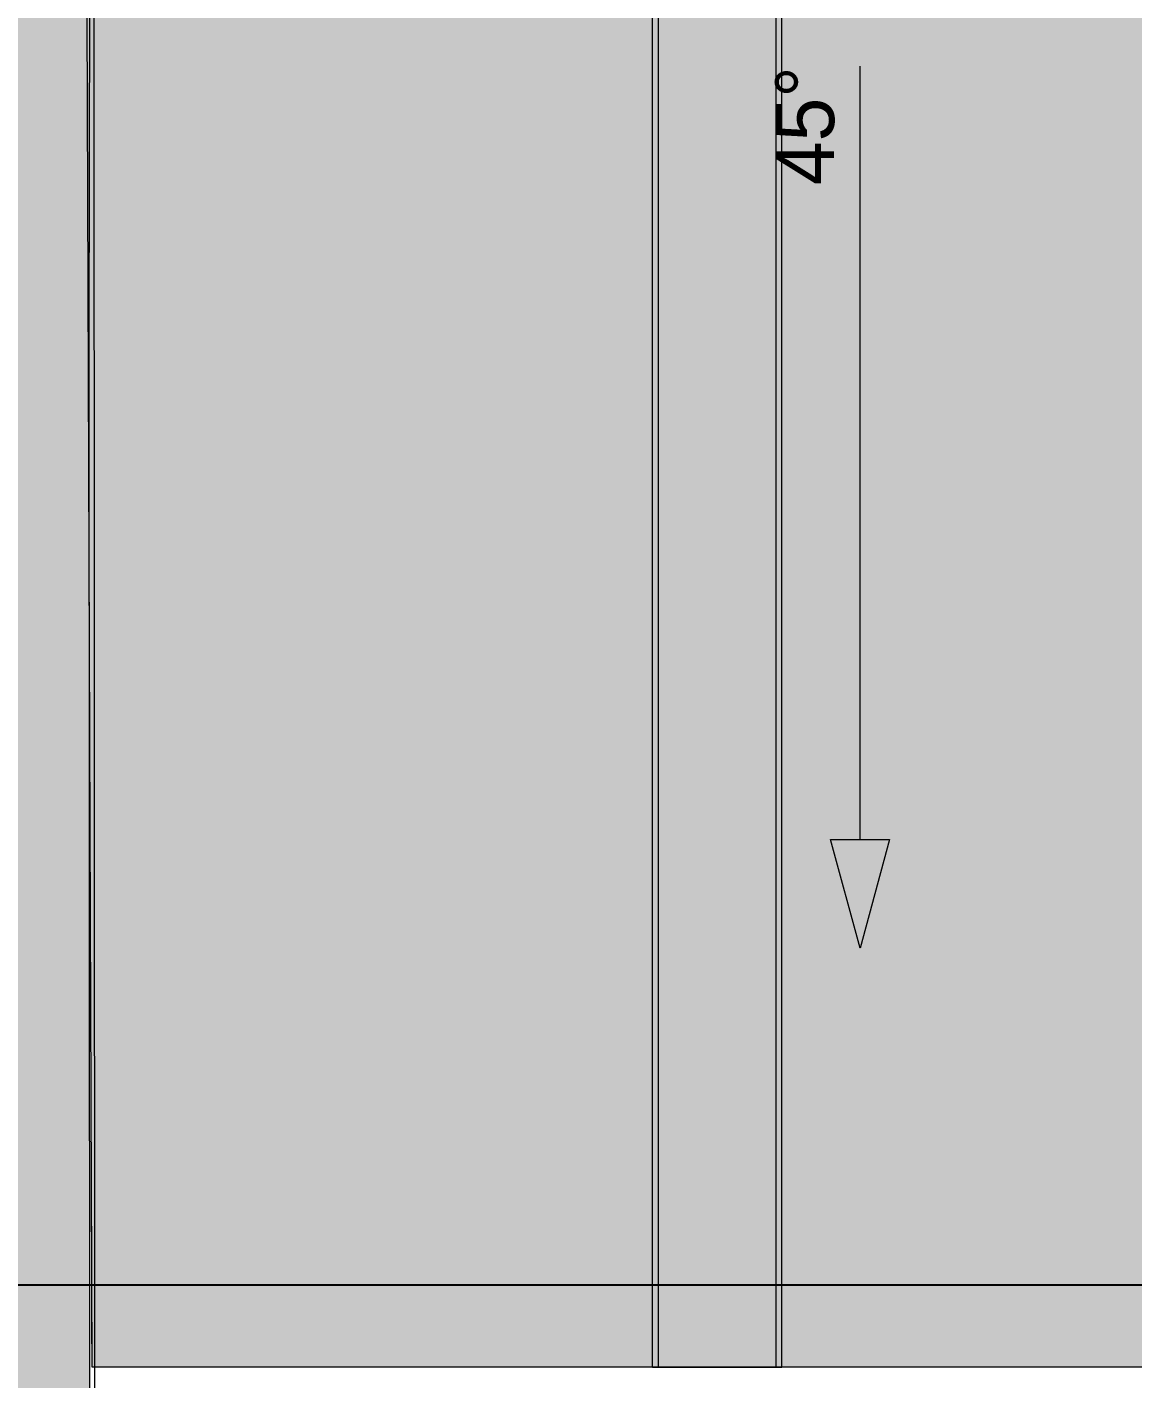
# Model space of a CAD drawing. Header units: metres. Extents: x -3 to 171, y -23 to 41.
# Drawn here: x 0 to 0.94, y -15.08 to -13.93 of the extents above; entities that cross this region are included whole.
import ezdxf

# ---------------------------------------------------------------- set-up
doc = ezdxf.new("R2010")
doc.units = ezdxf.units.M
doc.header["$MEASUREMENT"] = 0
doc.linetypes.add('Achse', pattern=[0.004, 0.002, -0.001, 0, -0.001])
doc.linetypes.add('Baufluchtlinie', pattern=[0.013, 0.008, -0.005])
for name, color, linetype in [('6._Dach PP STG1_1_000 Achsraster', 7, 'Continuous'), ('6._Dach PP STG1_1_330 Dachaufbau', 7, 'Continuous'), ('6._Dach PP STG1_1_611 Entwässerung', 7, 'Continuous'), ('6._Dach PP STG1_1_725 Nachbarbebauung', 7, 'Continuous'), ('6._Dach PP STG1_1_840 Baulinien', 7, 'Continuous'), ('6._Dach PP STG1_1_910 Allgemein Lageplan Höhen', 7, 'Continuous'), ('6._Dach PP STG1_1_Neubau_840 Baulinien', 7, 'Continuous')]:
    doc.layers.add(name, color=color, linetype=linetype)
doc.styles.add('ERSTELLTER_STIL_2', font='')
doc.styles.get('ERSTELLTER_STIL_2').set_extended_font_data('Eurostile')
doc.linetypes.add('Grenze Grundstück', pattern='A,0,[1,415_260415_PP_VA_1_9 DD STG11.Shx,S=0.00031746,R=0,X=0,Y=0],-0.04,0', length=0.04)

msp = doc.modelspace()

# ---------------------------------------------------------------- hatches: boundary and pattern name
at = {"layer": '6._Dach PP STG1_1_330 Dachaufbau', "linetype": 'Continuous', "lineweight": 0, "true_color": 0x000000}
h = msp.add_hatch(color=18, dxfattribs=at)
h.paths.add_polyline_path([(6.26, -13.585), (3.315, -13.585), (3.315, -11.155), (6.26, -11.155), (6.26, -10.4), (0.0381, -10.4), (0.0553, -15.07), (1.0171, -15.07), (1.0171, -14.228), (2.7671, -14.228), (2.7671, -15.07), (3.4455, -15.07), (3.4455, -14.228), (5.1955, -14.228), (5.1955, -15.07), (6.26, -15.07)])
h.paths.add_polyline_path([(1.0631, -12.8025), (1.0631, -11.2013), (2.7631, -11.2013), (2.7631, -12.8025)], flags=0)
at = {"layer": '6._Dach PP STG1_1_725 Nachbarbebauung', "linetype": 'Continuous', "lineweight": 0, "true_color": 0x1f1f1f}
msp.add_hatch(color=250, dxfattribs=at).paths.add_polyline_path([(-3.0225, -22.5231), (0.0585, -22.5231), (0.0528, -14.1947), (0.0564, -12.2031), (0.0099, -2.0785), (-3.0225, -2.0701)])

# ---------------------------------------------------------------- linework, layer by layer
at = {"layer": '6._Dach PP STG1_1_000 Achsraster', "color": 5, "linetype": 'Achse', "lineweight": 0, "ltscale": 1000}
msp.add_line((-1.5, -15), (21, -15), dxfattribs=at)
at = {"layer": '6._Dach PP STG1_1_330 Dachaufbau', "color": 7, "linetype": 'Continuous', "lineweight": 18, "ltscale": 1000, "flags": 128}
for points in [[(0.0553, -15.07), (0.0381, -10.4)], [(1.0171, -15.07), (0.0553, -15.07)]]:
    msp.add_lwpolyline(points, dxfattribs=at)
at = {"layer": '6._Dach PP STG1_1_611 Entwässerung', "color": 14, "linetype": 'Achse', "lineweight": 13, "ltscale": 1000, "true_color": 0xa80000}
msp.add_line((0.5317, -15.07), (0.5317, -10.8261), dxfattribs=at)
at = {"layer": '6._Dach PP STG1_1_611 Entwässerung', "color": 250, "linetype": 'Continuous', "lineweight": 13, "ltscale": 1000, "true_color": 0x3f3f3f}
msp.add_line((0.7081, -14.6213), (0.7081, -13.9638), dxfattribs=at)
at = {"layer": '6._Dach PP STG1_1_611 Entwässerung', "color": 171, "linetype": 'Continuous', "lineweight": 13, "ltscale": 1000, "true_color": 0x6c6cff, "flags": 128}
for points in [[(0.5317, -15.07), (0.5317, -10.8261)], [(0.5367, -15.07), (0.5367, -10.8261)], [(0.6367, -15.07), (0.6367, -10.8261)], [(0.6417, -15.07), (0.6417, -10.8261)], [(0.5317, -15.07), (0.5367, -15.07)], [(0.5367, -15.07), (0.6367, -15.07)], [(0.6367, -15.07), (0.6417, -15.07)]]:
    msp.add_lwpolyline(points, dxfattribs=at)
at = {"layer": '6._Dach PP STG1_1_611 Entwässerung', "color": 250, "linetype": 'Continuous', "lineweight": 13, "ltscale": 1000, "true_color": 0x3f3f3f, "flags": 128}
msp.add_lwpolyline([(0.7331, -14.6213), (0.7081, -14.7138), (0.6831, -14.6213)], close=True, dxfattribs=at)
at = {"layer": '6._Dach PP STG1_1_725 Nachbarbebauung', "color": 8, "linetype": 'Continuous', "lineweight": 13, "ltscale": 1000, "flags": 128}
msp.add_lwpolyline([(0.0585, -22.5231), (0.0528, -14.1947), (0.0564, -12.2031), (0.0099, -2.0785), (-3.0225, -2.0701)], dxfattribs=at)
at = {"layer": '6._Dach PP STG1_1_840 Baulinien', "color": 76, "linetype": 'Grenze Grundstück', "lineweight": 13, "ltscale": 1000, "true_color": 0x3f7f02, "flags": 128}
msp.add_lwpolyline([(0.0612, -22.5231), (0.0564, -12.2031), (0, -0.0002), (18.985, -0.0012), (18.958, -11.4452), (18.9035, -19.5703), (18.8897, -22.5231)], dxfattribs=at)
at = {"layer": '6._Dach PP STG1_1_910 Allgemein Lageplan Höhen', "color": 7, "linetype": 'Continuous', "lineweight": 13, "ltscale": 1000}
for p, q in [((0.055, -15.05), (0.055, -14.95)), ((0.005, -15), (0.105, -15))]:
    msp.add_line(p, q, dxfattribs=at)
at = {"layer": '6._Dach PP STG1_1_Neubau_840 Baulinien', "color": 1, "linetype": 'Baufluchtlinie', "lineweight": 25, "ltscale": 1000, "true_color": 0xfb0106, "flags": 128}
msp.add_lwpolyline([(-3.0225, -14.9829), (0, -15), (18.9876, -15.0005), (22.9775, -15.0038)], dxfattribs=at)

# ---------------------------------------------------------------- texts
at = {"layer": '6._Dach PP STG1_1_611 Entwässerung', "color": 250, "linetype": 'Continuous', "lineweight": 13, "true_color": 0x3f3f3f, "insert": (0.6868, -13.9638), "char_height": 0.05, "attachment_point": 9, "rotation": 90, "style": 'ERSTELLTER_STIL_2'}
msp.add_mtext('\\A1;{\\pqr;\\fEurostile|b0|i0|c0|p0;\\W1.000000;45°}', dxfattribs=at)

doc.saveas('drawing.dxf')
